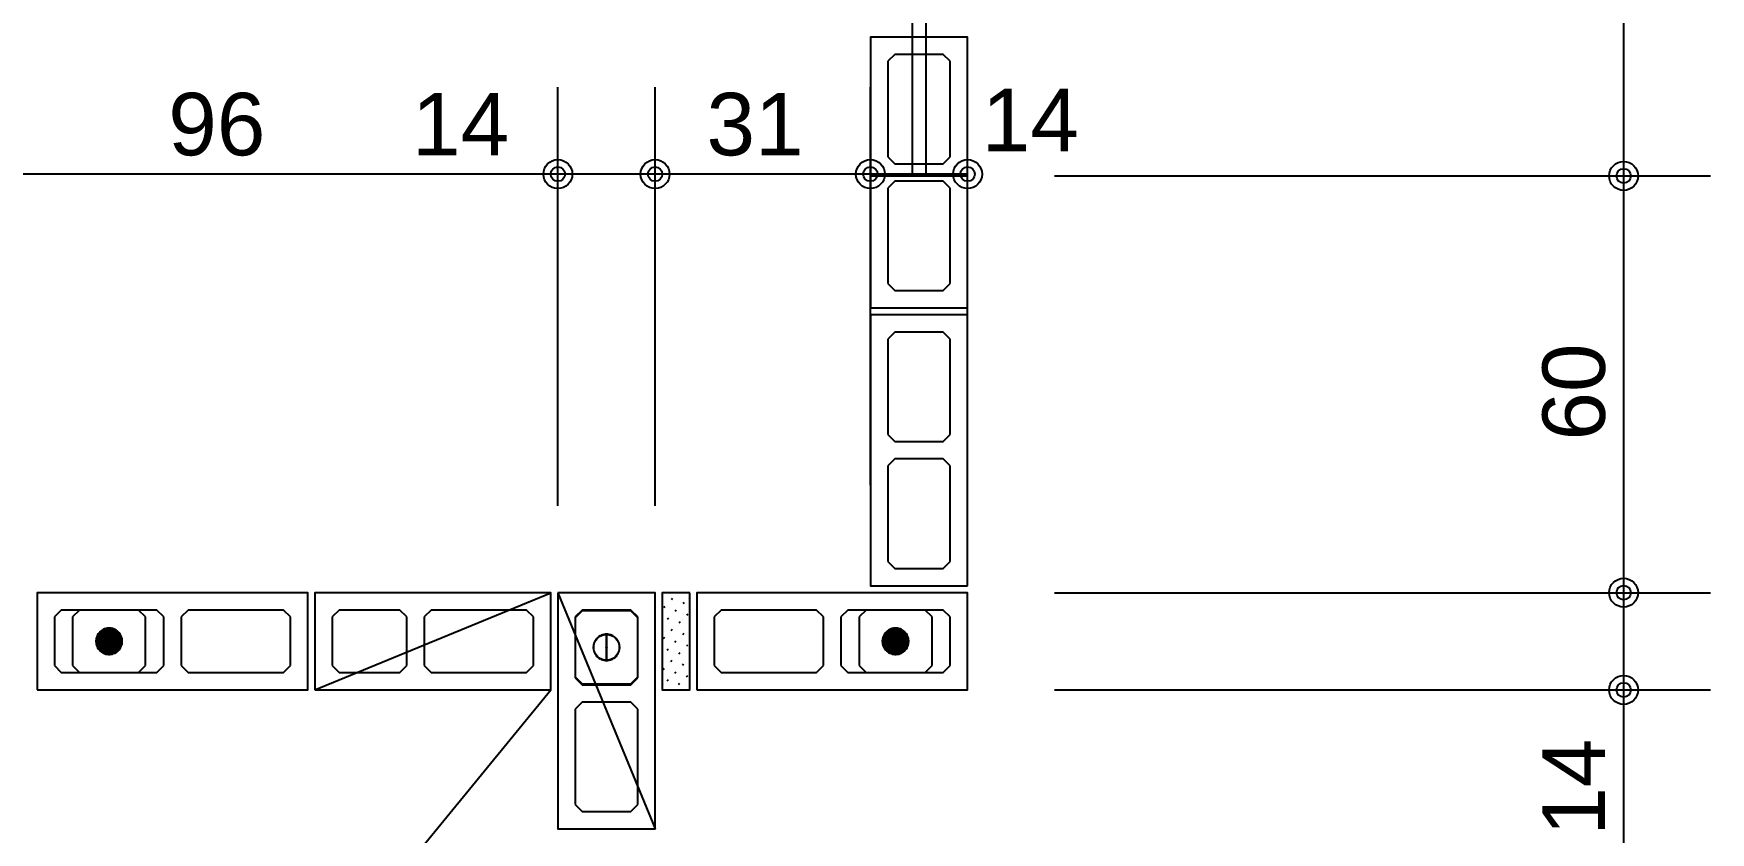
# Model space of a CAD drawing. Extents: x 0 to 119, y 0 to 84.
# Drawn here: x 41.658 to 46.487, y 59.33 to 61.63 of the extents above; entities that cross this region are included whole.
import ezdxf

# ---------------------------------------------------------------- set-up
doc = ezdxf.new("R2010")
doc.units = 0
doc.header["$MEASUREMENT"] = 0
doc.linetypes.add('ESTILO_TQS_0005', pattern=[0.4, 0.3, -0.1])
for name, color, linetype in [('27', 250, 'CONTINUOUS'), ('3', 7, 'CONTINUOUS'), ('35', 255, 'CONTINUOUS')]:
    doc.layers.add(name, color=color, linetype=linetype)
doc.styles.add('TQS_ARIAL', font='arial.ttf')

msp = doc.modelspace()

# ---------------------------------------------------------------- linework, layer by layer
at = {"layer": '27', "color": 250, "linetype": 'ESTILO_TQS_0005'}
for points in [[(44.277844, 61.255), (44.297844, 61.275), (44.297844, 61.55), (44.277844, 61.57), (44.137844, 61.57), (44.117844, 61.55), (44.117844, 61.275), (44.137844, 61.255), (44.277844, 61.255)], [(44.277844, 60.89), (44.297844, 60.91), (44.297844, 61.185), (44.277844, 61.205), (44.137844, 61.205), (44.117844, 61.185), (44.117844, 60.91), (44.137844, 60.89), (44.277844, 60.89)], [(44.277844, 60.455), (44.297844, 60.475), (44.297844, 60.75), (44.277844, 60.77), (44.137844, 60.77), (44.117844, 60.75), (44.117844, 60.475), (44.137844, 60.455), (44.277844, 60.455)], [(44.277844, 60.09), (44.297844, 60.11), (44.297844, 60.385), (44.277844, 60.405), (44.137844, 60.405), (44.117844, 60.385), (44.117844, 60.11), (44.137844, 60.09), (44.277844, 60.09)], [(41.717844, 59.81), (41.737844, 59.79), (42.012844, 59.79), (42.032844, 59.81), (42.032844, 59.95), (42.012844, 59.97), (41.737844, 59.97), (41.717844, 59.95), (41.717844, 59.81)], [(42.082844, 59.81), (42.102844, 59.79), (42.377844, 59.79), (42.397844, 59.81), (42.397844, 59.95), (42.377844, 59.97), (42.102844, 59.97), (42.082844, 59.95), (42.082844, 59.81)], [(42.517844, 59.81), (42.537844, 59.79), (42.712844, 59.79), (42.732844, 59.81), (42.732844, 59.95), (42.712844, 59.97), (42.537844, 59.97), (42.517844, 59.95), (42.517844, 59.81)], [(42.782844, 59.81), (42.802844, 59.79), (43.077844, 59.79), (43.097844, 59.81), (43.097844, 59.95), (43.077844, 59.97), (42.802844, 59.97), (42.782844, 59.95), (42.782844, 59.81)], [(43.237844, 59.97), (43.217844, 59.95), (43.217844, 59.775), (43.237844, 59.755), (43.377844, 59.755), (43.397844, 59.775), (43.397844, 59.95), (43.377844, 59.97), (43.237844, 59.97)], [(43.617844, 59.81), (43.637844, 59.79), (43.912844, 59.79), (43.932844, 59.81), (43.932844, 59.95), (43.912844, 59.97), (43.637844, 59.97), (43.617844, 59.95), (43.617844, 59.81)], [(43.982844, 59.81), (44.002844, 59.79), (44.277844, 59.79), (44.297844, 59.81), (44.297844, 59.95), (44.277844, 59.97), (44.002844, 59.97), (43.982844, 59.95), (43.982844, 59.81)], [(43.237844, 59.705), (43.217844, 59.685), (43.217844, 59.41), (43.237844, 59.39), (43.377844, 59.39), (43.397844, 59.41), (43.397844, 59.685), (43.377844, 59.705), (43.237844, 59.705)]]:
    msp.add_lwpolyline(points, dxfattribs=at)
at = {"layer": '3', "color": 7, "linetype": 'Continuous'}
for p, q in [((44.1878, 63.64), (44.1878, 61.22)), ((44.2278, 63.64), (44.2278, 61.22)), ((44.0678, 61.22), (44.3478, 61.22)), ((42.467844, 59.74), (43.147844, 60.02)), ((43.167844, 60.02), (43.447844, 59.34)), ((43.471068, 60.02), (43.471068, 60.02)), ((43.475759, 59.980498), (43.472224, 59.976962)), ((43.49821, 60.002948), (43.494674, 59.999413)), ((43.515262, 60.02), (43.515262, 60.02)), ((43.531356, 59.9919), (43.52782, 59.988364)), ((43.5432, 60.003744), (43.5432, 60.003744)), ((43.547844, 60.008388), (43.547844, 60.008388)), ((41.790344, 59.97), (41.770344, 59.95)), ((41.770344, 59.95), (41.770344, 59.81)), ((41.960344, 59.97), (41.790344, 59.97)), ((41.980344, 59.95), (41.960344, 59.97)), ((41.980344, 59.81), (41.980344, 59.95)), ((43.237844, 59.9675), (43.217844, 59.9475)), ((43.217844, 59.9475), (43.217844, 59.7775)), ((43.377844, 59.9675), (43.237844, 59.9675)), ((43.397844, 59.9475), (43.377844, 59.9675)), ((43.397844, 59.7775), (43.397844, 59.9475)), ((43.486454, 59.946998), (43.482919, 59.943463)), ((43.508905, 59.969449), (43.505369, 59.965913)), ((43.5196, 59.93595), (43.516064, 59.932414)), ((43.525522, 59.941872), (43.525522, 59.941872)), ((43.542051, 59.9584), (43.538515, 59.954865)), ((43.547844, 59.964194), (43.547844, 59.964194)), ((44.055344, 59.97), (44.035344, 59.95)), ((44.035344, 59.95), (44.035344, 59.81)), ((44.225344, 59.97), (44.055344, 59.97)), ((44.245344, 59.95), (44.225344, 59.97)), ((44.245344, 59.81), (44.245344, 59.95)), ((43.474699, 59.891049), (43.471163, 59.887513)), ((43.497149, 59.913499), (43.493614, 59.909964)), ((43.530295, 59.902451), (43.526759, 59.898915)), ((43.547844, 59.92), (43.547844, 59.92)), ((43.485394, 59.857549), (43.481858, 59.854014)), ((43.507844, 59.88), (43.504309, 59.876464)), ((43.518893, 59.846854), (43.515357, 59.843319)), ((43.541343, 59.869305), (43.537808, 59.865769)), ((43.547844, 59.875806), (43.547844, 59.875806)), ((41.770344, 59.81), (41.790344, 59.79)), ((41.790344, 59.79), (41.960344, 59.79)), ((41.960344, 59.79), (41.980344, 59.81)), ((43.473992, 59.801953), (43.470456, 59.798418)), ((43.490167, 59.818128), (43.490167, 59.818128)), ((43.496442, 59.824404), (43.492907, 59.820868)), ((43.507491, 59.791258), (43.503955, 59.787723)), ((43.529941, 59.813709), (43.526406, 59.810173)), ((43.547844, 59.831612), (43.547844, 59.831612)), ((43.547844, 59.787417), (43.547844, 59.787417)), ((44.035344, 59.81), (44.055344, 59.79)), ((44.055344, 59.79), (44.225344, 59.79)), ((44.225344, 59.79), (44.245344, 59.81)), ((38.047827, 53.529998), (43.147844, 59.74)), ((43.217844, 59.7775), (43.237844, 59.7575)), ((43.237844, 59.7575), (43.377844, 59.7575)), ((43.377844, 59.7575), (43.397844, 59.7775)), ((43.472489, 59.756256), (43.472489, 59.756256)), ((43.48504, 59.768807), (43.481505, 59.765272)), ((43.518539, 59.758112), (43.515004, 59.754577)), ((43.54099, 59.780563), (43.537454, 59.777028)), ((43.547844, 59.743223), (43.547844, 59.743223))]:
    msp.add_line(p, q, dxfattribs=at)
for points in [[(44.347844, 60.84), (44.347844, 61.62), (44.067844, 61.62), (44.067844, 60.84), (44.347844, 60.84)], [(44.347844, 60.04), (44.347844, 60.82), (44.067844, 60.82), (44.067844, 60.04), (44.347844, 60.04)], [(41.667844, 59.74), (42.447844, 59.74), (42.447844, 60.02), (41.667844, 60.02), (41.667844, 59.74)], [(42.467844, 59.74), (43.147844, 59.74), (43.147844, 60.02), (42.467844, 60.02), (42.467844, 59.74)], [(43.167844, 60.02), (43.167844, 59.34), (43.447844, 59.34), (43.447844, 60.02), (43.167844, 60.02)], [(43.547844, 60.02), (43.467844, 60.02), (43.467844, 59.74), (43.547844, 59.74), (43.547844, 60.02)], [(43.567844, 59.74), (44.347844, 59.74), (44.347844, 60.02), (43.567844, 60.02), (43.567844, 59.74)], [(41.875944, 59.88), (41.875941, 59.879939), (41.875932, 59.879879), (41.875917, 59.87982), (41.875896, 59.879763), (41.875869, 59.879709), (41.875837, 59.879657), (41.8758, 59.879609), (41.875758, 59.879565), (41.875712, 59.879526), (41.875662, 59.879491), (41.875609, 59.879461), (41.875553, 59.879437), (41.875495, 59.879419), (41.875435, 59.879407), (41.875375, 59.879401), (41.875314, 59.879401), (41.875253, 59.879407), (41.875194, 59.879419), (41.875136, 59.879437), (41.87508, 59.879461), (41.875027, 59.879491), (41.874977, 59.879526), (41.874931, 59.879565), (41.874889, 59.879609), (41.874852, 59.879657), (41.87482, 59.879709), (41.874793, 59.879763), (41.874772, 59.87982), (41.874757, 59.879879), (41.874747, 59.879939), (41.874744, 59.88), (41.913144, 59.88), (41.91295, 59.883824), (41.912371, 59.887609), (41.911411, 59.891316), (41.910081, 59.894907), (41.908395, 59.898344), (41.906369, 59.901594), (41.904025, 59.904622), (41.901387, 59.907397), (41.898482, 59.909891), (41.895339, 59.912079), (41.891991, 59.913937), (41.888472, 59.915447), (41.884819, 59.916593), (41.881068, 59.917364), (41.877259, 59.917751), (41.87343, 59.917751), (41.86962, 59.917364), (41.86587, 59.916593), (41.862216, 59.915447), (41.858697, 59.913937), (41.855349, 59.912079), (41.852207, 59.909891), (41.849301, 59.907397), (41.846663, 59.904622), (41.844319, 59.901594), (41.842294, 59.898344), (41.840608, 59.894907), (41.839278, 59.891316), (41.838318, 59.887609), (41.837738, 59.883824), (41.837544, 59.88), (41.875944, 59.88)], [(43.307844, 59.8631), (43.307905, 59.863097), (43.307965, 59.863088), (43.308024, 59.863072), (43.308081, 59.863051), (43.308135, 59.863025), (43.308187, 59.862992), (43.308235, 59.862955), (43.308279, 59.862913), (43.308319, 59.862867), (43.308353, 59.862817), (43.308383, 59.862764), (43.308407, 59.862708), (43.308425, 59.86265), (43.308437, 59.862591), (43.308444, 59.86253), (43.308444, 59.86247), (43.308437, 59.862409), (43.308425, 59.86235), (43.308407, 59.862292), (43.308383, 59.862236), (43.308353, 59.862183), (43.308319, 59.862133), (43.308279, 59.862087), (43.308235, 59.862045), (43.308187, 59.862008), (43.308135, 59.861975), (43.308081, 59.861949), (43.308024, 59.861928), (43.307965, 59.861912), (43.307905, 59.861903), (43.307844, 59.8619), (43.307844, 59.9003), (43.30402, 59.900106), (43.300235, 59.899526), (43.296528, 59.898566), (43.292938, 59.897237), (43.2895, 59.89555), (43.28625, 59.893525), (43.283222, 59.891181), (43.280447, 59.888543), (43.277953, 59.885638), (43.275766, 59.882495), (43.273907, 59.879147), (43.272397, 59.875628), (43.271251, 59.871975), (43.27048, 59.868224), (43.270093, 59.864415), (43.270093, 59.860585), (43.27048, 59.856776), (43.271251, 59.853025), (43.272397, 59.849372), (43.273907, 59.845853), (43.275766, 59.842505), (43.277953, 59.839362), (43.280447, 59.836457), (43.283222, 59.833819), (43.28625, 59.831475), (43.2895, 59.82945), (43.292938, 59.827763), (43.296528, 59.826434), (43.300235, 59.825474), (43.30402, 59.824894), (43.307844, 59.8247), (43.307844, 59.8631)], [(43.307844, 59.8619), (43.307784, 59.861903), (43.307724, 59.861912), (43.307665, 59.861928), (43.307608, 59.861949), (43.307553, 59.861975), (43.307502, 59.862008), (43.307453, 59.862045), (43.307409, 59.862087), (43.30737, 59.862133), (43.307335, 59.862183), (43.307306, 59.862236), (43.307282, 59.862292), (43.307263, 59.86235), (43.307251, 59.862409), (43.307245, 59.86247), (43.307245, 59.86253), (43.307251, 59.862591), (43.307263, 59.86265), (43.307282, 59.862708), (43.307306, 59.862764), (43.307335, 59.862817), (43.30737, 59.862867), (43.307409, 59.862913), (43.307453, 59.862955), (43.307502, 59.862992), (43.307553, 59.863025), (43.307608, 59.863051), (43.307665, 59.863072), (43.307724, 59.863088), (43.307784, 59.863097), (43.307844, 59.8631), (43.307844, 59.8247), (43.311668, 59.824894), (43.315453, 59.825474), (43.31916, 59.826434), (43.322751, 59.827763), (43.326189, 59.82945), (43.329438, 59.831475), (43.332466, 59.833819), (43.335241, 59.836457), (43.337736, 59.839362), (43.339923, 59.842505), (43.341781, 59.845853), (43.343291, 59.849372), (43.344438, 59.853025), (43.345208, 59.856776), (43.345596, 59.860585), (43.345596, 59.864415), (43.345208, 59.868224), (43.344438, 59.871975), (43.343291, 59.875628), (43.341781, 59.879147), (43.339923, 59.882495), (43.337736, 59.885638), (43.335241, 59.888543), (43.332466, 59.891181), (43.329438, 59.893525), (43.326189, 59.89555), (43.322751, 59.897237), (43.31916, 59.898566), (43.315453, 59.899526), (43.311668, 59.900106), (43.307844, 59.9003), (43.307844, 59.8619)], [(44.140944, 59.88), (44.140941, 59.879939), (44.140932, 59.879879), (44.140917, 59.87982), (44.140896, 59.879763), (44.140869, 59.879709), (44.140837, 59.879657), (44.1408, 59.879609), (44.140758, 59.879565), (44.140712, 59.879526), (44.140662, 59.879491), (44.140609, 59.879461), (44.140553, 59.879437), (44.140495, 59.879419), (44.140435, 59.879407), (44.140375, 59.879401), (44.140314, 59.879401), (44.140253, 59.879407), (44.140194, 59.879419), (44.140136, 59.879437), (44.14008, 59.879461), (44.140027, 59.879491), (44.139977, 59.879526), (44.139931, 59.879565), (44.139889, 59.879609), (44.139852, 59.879657), (44.13982, 59.879709), (44.139793, 59.879763), (44.139772, 59.87982), (44.139757, 59.879879), (44.139747, 59.879939), (44.139744, 59.88), (44.178144, 59.88), (44.17795, 59.883824), (44.177371, 59.887609), (44.176411, 59.891316), (44.175081, 59.894907), (44.173395, 59.898344), (44.171369, 59.901594), (44.169025, 59.904622), (44.166387, 59.907397), (44.163482, 59.909891), (44.160339, 59.912079), (44.156991, 59.913937), (44.153472, 59.915447), (44.149819, 59.916593), (44.146068, 59.917364), (44.142259, 59.917751), (44.13843, 59.917751), (44.13462, 59.917364), (44.13087, 59.916593), (44.127216, 59.915447), (44.123697, 59.913937), (44.120349, 59.912079), (44.117207, 59.909891), (44.114301, 59.907397), (44.111663, 59.904622), (44.109319, 59.901594), (44.107294, 59.898344), (44.105608, 59.894907), (44.104278, 59.891316), (44.103318, 59.887609), (44.102738, 59.883824), (44.102544, 59.88), (44.140944, 59.88)], [(41.874744, 59.88), (41.874747, 59.880061), (41.874757, 59.880121), (41.874772, 59.88018), (41.874793, 59.880237), (41.87482, 59.880291), (41.874852, 59.880343), (41.874889, 59.880391), (41.874931, 59.880435), (41.874977, 59.880474), (41.875027, 59.880509), (41.87508, 59.880539), (41.875136, 59.880563), (41.875194, 59.880581), (41.875253, 59.880593), (41.875314, 59.880599), (41.875375, 59.880599), (41.875435, 59.880593), (41.875495, 59.880581), (41.875553, 59.880563), (41.875609, 59.880539), (41.875662, 59.880509), (41.875712, 59.880474), (41.875758, 59.880435), (41.8758, 59.880391), (41.875837, 59.880343), (41.875869, 59.880291), (41.875896, 59.880237), (41.875917, 59.88018), (41.875932, 59.880121), (41.875941, 59.880061), (41.875944, 59.88), (41.837544, 59.88), (41.837738, 59.876176), (41.838318, 59.872391), (41.839278, 59.868684), (41.840608, 59.865093), (41.842294, 59.861656), (41.844319, 59.858406), (41.846663, 59.855378), (41.849301, 59.852603), (41.852207, 59.850109), (41.855349, 59.847921), (41.858697, 59.846063), (41.862216, 59.844553), (41.86587, 59.843407), (41.86962, 59.842636), (41.87343, 59.842249), (41.877259, 59.842249), (41.881068, 59.842636), (41.884819, 59.843407), (41.888472, 59.844553), (41.891991, 59.846063), (41.895339, 59.847921), (41.898482, 59.850109), (41.901387, 59.852603), (41.904025, 59.855378), (41.906369, 59.858406), (41.908395, 59.861656), (41.910081, 59.865093), (41.911411, 59.868684), (41.912371, 59.872391), (41.91295, 59.876176), (41.913144, 59.88), (41.874744, 59.88)], [(44.139744, 59.88), (44.139747, 59.880061), (44.139757, 59.880121), (44.139772, 59.88018), (44.139793, 59.880237), (44.13982, 59.880291), (44.139852, 59.880343), (44.139889, 59.880391), (44.139931, 59.880435), (44.139977, 59.880474), (44.140027, 59.880509), (44.14008, 59.880539), (44.140136, 59.880563), (44.140194, 59.880581), (44.140253, 59.880593), (44.140314, 59.880599), (44.140375, 59.880599), (44.140435, 59.880593), (44.140495, 59.880581), (44.140553, 59.880563), (44.140609, 59.880539), (44.140662, 59.880509), (44.140712, 59.880474), (44.140758, 59.880435), (44.1408, 59.880391), (44.140837, 59.880343), (44.140869, 59.880291), (44.140896, 59.880237), (44.140917, 59.88018), (44.140932, 59.880121), (44.140941, 59.880061), (44.140944, 59.88), (44.102544, 59.88), (44.102738, 59.876176), (44.103318, 59.872391), (44.104278, 59.868684), (44.105608, 59.865093), (44.107294, 59.861656), (44.109319, 59.858406), (44.111663, 59.855378), (44.114301, 59.852603), (44.117207, 59.850109), (44.120349, 59.847921), (44.123697, 59.846063), (44.127216, 59.844553), (44.13087, 59.843407), (44.13462, 59.842636), (44.13843, 59.842249), (44.142259, 59.842249), (44.146068, 59.842636), (44.149819, 59.843407), (44.153472, 59.844553), (44.156991, 59.846063), (44.160339, 59.847921), (44.163482, 59.850109), (44.166387, 59.852603), (44.169025, 59.855378), (44.171369, 59.858406), (44.173395, 59.861656), (44.175081, 59.865093), (44.176411, 59.868684), (44.177371, 59.872391), (44.17795, 59.876176), (44.178144, 59.88), (44.139744, 59.88)]]:
    msp.add_lwpolyline(points, dxfattribs=at)
for centre in [(41.875344, 59.88), (43.307844, 59.8625), (44.140344, 59.88)]:
    msp.add_circle(centre, 0.0372, dxfattribs=at)
for points in [[(41.875944, 59.88), (41.837738, 59.883824), (41.837544, 59.88)], [(41.875944, 59.88), (41.838318, 59.887609), (41.837738, 59.883824)], [(41.875944, 59.88), (41.839278, 59.891316), (41.838318, 59.887609)], [(41.875944, 59.88), (41.840608, 59.894907), (41.839278, 59.891316)], [(41.875944, 59.88), (41.842294, 59.898344), (41.840608, 59.894907)], [(41.875944, 59.88), (41.844319, 59.901594), (41.842294, 59.898344)], [(41.875944, 59.88), (41.846663, 59.904622), (41.844319, 59.901594)], [(41.875944, 59.88), (41.849301, 59.907397), (41.846663, 59.904622)], [(41.875944, 59.88), (41.852207, 59.909891), (41.849301, 59.907397)], [(41.875944, 59.88), (41.855349, 59.912079), (41.852207, 59.909891)], [(41.875944, 59.88), (41.858697, 59.913937), (41.855349, 59.912079)], [(41.875944, 59.88), (41.862216, 59.915447), (41.858697, 59.913937)], [(41.875944, 59.88), (41.86587, 59.916593), (41.862216, 59.915447)], [(41.875944, 59.88), (41.86962, 59.917364), (41.86587, 59.916593)], [(41.875944, 59.88), (41.87343, 59.917751), (41.86962, 59.917364)], [(41.875944, 59.88), (41.877259, 59.917751), (41.87343, 59.917751)], [(41.913144, 59.88), (41.877259, 59.917751), (41.875944, 59.88)], [(41.913144, 59.88), (41.881068, 59.917364), (41.877259, 59.917751)], [(41.913144, 59.88), (41.884819, 59.916593), (41.881068, 59.917364)], [(41.913144, 59.88), (41.888472, 59.915447), (41.884819, 59.916593)], [(41.913144, 59.88), (41.891991, 59.913937), (41.888472, 59.915447)], [(41.913144, 59.88), (41.895339, 59.912079), (41.891991, 59.913937)], [(41.913144, 59.88), (41.898482, 59.909891), (41.895339, 59.912079)], [(41.913144, 59.88), (41.901387, 59.907397), (41.898482, 59.909891)], [(41.913144, 59.88), (41.904025, 59.904622), (41.901387, 59.907397)], [(41.913144, 59.88), (41.906369, 59.901594), (41.904025, 59.904622)], [(41.913144, 59.88), (41.908395, 59.898344), (41.906369, 59.901594)], [(41.913144, 59.88), (41.910081, 59.894907), (41.908395, 59.898344)], [(41.913144, 59.88), (41.911411, 59.891316), (41.910081, 59.894907)], [(41.913144, 59.88), (41.912371, 59.887609), (41.911411, 59.891316)], [(41.913144, 59.88), (41.91295, 59.883824), (41.912371, 59.887609)], [(44.140712, 59.879526), (44.102738, 59.883824), (44.102544, 59.88)], [(44.140712, 59.879526), (44.103318, 59.887609), (44.102738, 59.883824)], [(44.140712, 59.879526), (44.104278, 59.891316), (44.103318, 59.887609)], [(44.140712, 59.879526), (44.105608, 59.894907), (44.104278, 59.891316)], [(44.140712, 59.879526), (44.107294, 59.898344), (44.105608, 59.894907)], [(44.140712, 59.879526), (44.109319, 59.901594), (44.107294, 59.898344)], [(44.140712, 59.879526), (44.111663, 59.904622), (44.109319, 59.901594)], [(44.140712, 59.879526), (44.114301, 59.907397), (44.111663, 59.904622)], [(44.140712, 59.879526), (44.117207, 59.909891), (44.114301, 59.907397)], [(44.140712, 59.879526), (44.120349, 59.912079), (44.117207, 59.909891)], [(44.140712, 59.879526), (44.123697, 59.913937), (44.120349, 59.912079)], [(44.140712, 59.879526), (44.127216, 59.915447), (44.123697, 59.913937)], [(44.140712, 59.879526), (44.13087, 59.916593), (44.127216, 59.915447)], [(44.140712, 59.879526), (44.13462, 59.917364), (44.13087, 59.916593)], [(44.140712, 59.879526), (44.13843, 59.917751), (44.13462, 59.917364)], [(44.140712, 59.879526), (44.142259, 59.917751), (44.13843, 59.917751)], [(44.178144, 59.88), (44.142259, 59.917751), (44.140712, 59.879526)], [(44.178144, 59.88), (44.146068, 59.917364), (44.142259, 59.917751)], [(44.178144, 59.88), (44.149819, 59.916593), (44.146068, 59.917364)], [(44.178144, 59.88), (44.153472, 59.915447), (44.149819, 59.916593)], [(44.178144, 59.88), (44.156991, 59.913937), (44.153472, 59.915447)], [(44.178144, 59.88), (44.160339, 59.912079), (44.156991, 59.913937)], [(44.178144, 59.88), (44.163482, 59.909891), (44.160339, 59.912079)], [(44.178144, 59.88), (44.166387, 59.907397), (44.163482, 59.909891)], [(44.178144, 59.88), (44.169025, 59.904622), (44.166387, 59.907397)], [(44.178144, 59.88), (44.171369, 59.901594), (44.169025, 59.904622)], [(44.178144, 59.88), (44.173395, 59.898344), (44.171369, 59.901594)], [(44.178144, 59.88), (44.175081, 59.894907), (44.173395, 59.898344)], [(44.178144, 59.88), (44.176411, 59.891316), (44.175081, 59.894907)], [(44.178144, 59.88), (44.177371, 59.887609), (44.176411, 59.891316)], [(44.178144, 59.88), (44.17795, 59.883824), (44.177371, 59.887609)], [(41.874744, 59.88), (41.837544, 59.88), (41.837738, 59.876176)], [(41.874744, 59.88), (41.837738, 59.876176), (41.838318, 59.872391)], [(41.874744, 59.88), (41.838318, 59.872391), (41.839278, 59.868684)], [(41.874744, 59.88), (41.839278, 59.868684), (41.840608, 59.865093)], [(41.874744, 59.88), (41.840608, 59.865093), (41.842294, 59.861656)], [(41.874744, 59.88), (41.842294, 59.861656), (41.844319, 59.858406)], [(41.874744, 59.88), (41.844319, 59.858406), (41.846663, 59.855378)], [(41.874744, 59.88), (41.846663, 59.855378), (41.849301, 59.852603)], [(41.874744, 59.88), (41.849301, 59.852603), (41.852207, 59.850109)], [(41.874744, 59.88), (41.852207, 59.850109), (41.855349, 59.847921)], [(41.874744, 59.88), (41.855349, 59.847921), (41.858697, 59.846063)], [(41.874744, 59.88), (41.858697, 59.846063), (41.862216, 59.844553)], [(41.874744, 59.88), (41.862216, 59.844553), (41.86587, 59.843407)], [(41.874744, 59.88), (41.86587, 59.843407), (41.86962, 59.842636)], [(41.874744, 59.88), (41.86962, 59.842636), (41.87343, 59.842249)], [(41.874744, 59.88), (41.87343, 59.842249), (41.877259, 59.842249)], [(41.874977, 59.880474), (41.874772, 59.88018), (41.874744, 59.88)], [(41.874977, 59.880474), (41.874744, 59.88), (41.874744, 59.88)], [(41.874977, 59.880474), (41.874744, 59.88), (41.874744, 59.88)], [(41.874977, 59.880474), (41.874744, 59.88), (41.874744, 59.88)], [(41.874977, 59.880474), (41.874744, 59.88), (41.874744, 59.88)], [(41.874977, 59.880474), (41.874744, 59.88), (41.874744, 59.88)], [(41.874977, 59.880474), (41.874744, 59.88), (41.874744, 59.88)], [(41.874977, 59.880474), (41.874744, 59.88), (41.874744, 59.88)], [(41.874977, 59.880474), (41.874744, 59.88), (41.874744, 59.88)], [(41.874977, 59.880474), (41.874744, 59.88), (41.874744, 59.88)], [(41.874977, 59.880474), (41.874744, 59.88), (41.874744, 59.88)], [(41.874977, 59.880474), (41.874744, 59.88), (41.874744, 59.88)], [(41.874977, 59.880474), (41.874744, 59.88), (41.874744, 59.88)], [(41.874977, 59.880474), (41.874744, 59.88), (41.874744, 59.88)], [(41.874977, 59.880474), (41.874744, 59.88), (41.874744, 59.88)], [(41.874977, 59.880474), (41.874744, 59.88), (41.874744, 59.88)], [(41.874977, 59.880474), (41.874744, 59.88), (41.874744, 59.88)], [(41.874977, 59.880474), (41.874744, 59.88), (41.874744, 59.88)], [(41.874977, 59.880474), (41.874744, 59.88), (41.874744, 59.88)], [(41.874977, 59.880474), (41.874744, 59.88), (41.874744, 59.88)], [(41.874977, 59.880474), (41.874744, 59.88), (41.874744, 59.88)], [(41.874977, 59.880474), (41.874744, 59.88), (41.874744, 59.88)], [(41.874977, 59.880474), (41.874744, 59.88), (41.874744, 59.88)], [(41.874744, 59.88), (41.877259, 59.842249), (41.913144, 59.88)], [(41.874977, 59.880474), (41.87482, 59.880291), (41.874772, 59.88018)], [(41.874977, 59.880474), (41.874852, 59.880343), (41.87482, 59.880291)], [(41.874977, 59.880474), (41.874889, 59.880391), (41.874852, 59.880343)], [(41.874977, 59.880474), (41.874931, 59.880435), (41.874889, 59.880391)], [(41.874977, 59.880474), (41.874977, 59.880474), (41.874931, 59.880435)], [(41.874977, 59.880474), (41.874931, 59.880435), (41.874931, 59.880435)], [(41.874977, 59.880474), (41.874977, 59.880474), (41.874977, 59.880474)], [(41.875944, 59.88), (41.875712, 59.879526), (41.875712, 59.879526)], [(41.875944, 59.88), (41.875712, 59.879526), (41.875712, 59.879526)], [(41.875944, 59.88), (41.875712, 59.879526), (41.875758, 59.879565)], [(41.875944, 59.88), (41.875758, 59.879565), (41.875758, 59.879565)], [(41.875944, 59.88), (41.875758, 59.879565), (41.8758, 59.879609)], [(41.875944, 59.88), (41.8758, 59.879609), (41.875837, 59.879657)], [(41.875944, 59.88), (41.875837, 59.879657), (41.875869, 59.879709)], [(41.875944, 59.88), (41.875869, 59.879709), (41.875917, 59.87982)], [(41.875944, 59.88), (41.875917, 59.87982), (41.875944, 59.88)], [(41.875944, 59.88), (41.875944, 59.88), (41.875944, 59.88)], [(41.875944, 59.88), (41.875944, 59.88), (41.875944, 59.88)], [(41.875944, 59.88), (41.875944, 59.88), (41.875944, 59.88)], [(41.875944, 59.88), (41.875944, 59.88), (41.875944, 59.88)], [(41.875944, 59.88), (41.875944, 59.88), (41.875944, 59.88)], [(41.875944, 59.88), (41.875944, 59.88), (41.875944, 59.88)], [(41.875944, 59.88), (41.875944, 59.88), (41.875944, 59.88)], [(41.875944, 59.88), (41.875944, 59.88), (41.875944, 59.88)], [(41.875944, 59.88), (41.875944, 59.88), (41.875944, 59.88)], [(41.875944, 59.88), (41.875944, 59.88), (41.875944, 59.88)], [(41.875944, 59.88), (41.875944, 59.88), (41.875944, 59.88)], [(41.875944, 59.88), (41.875944, 59.88), (41.875944, 59.88)], [(41.875944, 59.88), (41.875944, 59.88), (41.875944, 59.88)], [(41.875944, 59.88), (41.875944, 59.88), (41.875944, 59.88)], [(41.875944, 59.88), (41.875944, 59.88), (41.875944, 59.88)], [(41.875944, 59.88), (41.875944, 59.88), (41.875944, 59.88)], [(41.875944, 59.88), (41.875944, 59.88), (41.875944, 59.88)], [(41.875944, 59.88), (41.875944, 59.88), (41.875944, 59.88)], [(41.875944, 59.88), (41.875944, 59.88), (41.875944, 59.88)], [(41.875944, 59.88), (41.875944, 59.88), (41.875944, 59.88)], [(41.875944, 59.88), (41.875944, 59.88), (41.875944, 59.88)], [(41.913144, 59.88), (41.877259, 59.842249), (41.881068, 59.842636)], [(41.913144, 59.88), (41.881068, 59.842636), (41.884819, 59.843407)], [(41.913144, 59.88), (41.884819, 59.843407), (41.888472, 59.844553)], [(41.913144, 59.88), (41.888472, 59.844553), (41.891991, 59.846063)], [(41.913144, 59.88), (41.891991, 59.846063), (41.895339, 59.847921)], [(41.913144, 59.88), (41.895339, 59.847921), (41.898482, 59.850109)], [(41.913144, 59.88), (41.898482, 59.850109), (41.901387, 59.852603)], [(41.913144, 59.88), (41.901387, 59.852603), (41.904025, 59.855378)], [(41.913144, 59.88), (41.904025, 59.855378), (41.906369, 59.858406)], [(41.913144, 59.88), (41.906369, 59.858406), (41.908395, 59.861656)], [(41.913144, 59.88), (41.908395, 59.861656), (41.910081, 59.865093)], [(41.913144, 59.88), (41.910081, 59.865093), (41.911411, 59.868684)], [(41.913144, 59.88), (41.911411, 59.868684), (41.912371, 59.872391)], [(41.913144, 59.88), (41.912371, 59.872391), (41.91295, 59.876176)], [(44.139977, 59.880474), (44.102544, 59.88), (44.102738, 59.876176)], [(44.139977, 59.880474), (44.102738, 59.876176), (44.103318, 59.872391)], [(44.139977, 59.880474), (44.103318, 59.872391), (44.104278, 59.868684)], [(44.139977, 59.880474), (44.104278, 59.868684), (44.105608, 59.865093)], [(44.139977, 59.880474), (44.105608, 59.865093), (44.107294, 59.861656)], [(44.139977, 59.880474), (44.107294, 59.861656), (44.109319, 59.858406)], [(44.139977, 59.880474), (44.109319, 59.858406), (44.111663, 59.855378)], [(44.139977, 59.880474), (44.111663, 59.855378), (44.114301, 59.852603)], [(44.139977, 59.880474), (44.114301, 59.852603), (44.117207, 59.850109)], [(44.139977, 59.880474), (44.117207, 59.850109), (44.120349, 59.847921)], [(44.139977, 59.880474), (44.120349, 59.847921), (44.123697, 59.846063)], [(44.139977, 59.880474), (44.123697, 59.846063), (44.127216, 59.844553)], [(44.139977, 59.880474), (44.127216, 59.844553), (44.13087, 59.843407)], [(44.139977, 59.880474), (44.13087, 59.843407), (44.13462, 59.842636)], [(44.139977, 59.880474), (44.13462, 59.842636), (44.13843, 59.842249)], [(44.139977, 59.880474), (44.13843, 59.842249), (44.142259, 59.842249)], [(44.139977, 59.880474), (44.139772, 59.88018), (44.139744, 59.88)], [(44.139977, 59.880474), (44.139744, 59.88), (44.139744, 59.88)], [(44.139977, 59.880474), (44.139744, 59.88), (44.139744, 59.88)], [(44.139977, 59.880474), (44.139744, 59.88), (44.139744, 59.88)], [(44.139977, 59.880474), (44.139744, 59.88), (44.139744, 59.88)], [(44.139977, 59.880474), (44.139744, 59.88), (44.139744, 59.88)], [(44.139977, 59.880474), (44.139744, 59.88), (44.139744, 59.88)], [(44.139977, 59.880474), (44.139744, 59.88), (44.139744, 59.88)], [(44.139977, 59.880474), (44.139744, 59.88), (44.139744, 59.88)], [(44.139977, 59.880474), (44.139744, 59.88), (44.139744, 59.88)], [(44.139977, 59.880474), (44.139744, 59.88), (44.139744, 59.88)], [(44.139977, 59.880474), (44.139744, 59.88), (44.139744, 59.88)], [(44.139977, 59.880474), (44.139744, 59.88), (44.139744, 59.88)], [(44.139977, 59.880474), (44.139744, 59.88), (44.139744, 59.88)], [(44.139977, 59.880474), (44.139744, 59.88), (44.139744, 59.88)], [(44.139977, 59.880474), (44.139744, 59.88), (44.139744, 59.88)], [(44.139977, 59.880474), (44.139744, 59.88), (44.139744, 59.88)], [(44.139977, 59.880474), (44.139744, 59.88), (44.139744, 59.88)], [(44.139977, 59.880474), (44.139744, 59.88), (44.139744, 59.88)], [(44.139977, 59.880474), (44.139744, 59.88), (44.139744, 59.88)], [(44.139977, 59.880474), (44.139744, 59.88), (44.139744, 59.88)], [(44.139977, 59.880474), (44.139744, 59.88), (44.139744, 59.88)], [(44.139977, 59.880474), (44.139744, 59.88), (44.139744, 59.88)], [(44.139977, 59.880474), (44.13982, 59.880291), (44.139772, 59.88018)], [(44.139977, 59.880474), (44.139852, 59.880343), (44.13982, 59.880291)], [(44.139977, 59.880474), (44.139889, 59.880391), (44.139852, 59.880343)], [(44.139977, 59.880474), (44.139931, 59.880435), (44.139889, 59.880391)], [(44.139977, 59.880474), (44.139977, 59.880474), (44.139931, 59.880435)], [(44.139977, 59.880474), (44.139931, 59.880435), (44.139931, 59.880435)], [(44.178144, 59.88), (44.139977, 59.880474), (44.142259, 59.842249)], [(44.139977, 59.880474), (44.139977, 59.880474), (44.139977, 59.880474)], [(44.140944, 59.88), (44.140712, 59.879526), (44.140712, 59.879526)], [(44.140944, 59.88), (44.140712, 59.879526), (44.140712, 59.879526)], [(44.140944, 59.88), (44.140712, 59.879526), (44.140758, 59.879565)], [(44.140944, 59.88), (44.140758, 59.879565), (44.140758, 59.879565)], [(44.140944, 59.88), (44.140758, 59.879565), (44.1408, 59.879609)], [(44.140944, 59.88), (44.1408, 59.879609), (44.140837, 59.879657)], [(44.140944, 59.88), (44.140837, 59.879657), (44.140869, 59.879709)], [(44.140944, 59.88), (44.140869, 59.879709), (44.140917, 59.87982)], [(44.140944, 59.88), (44.140917, 59.87982), (44.140944, 59.88)], [(44.140944, 59.88), (44.140944, 59.88), (44.140944, 59.88)], [(44.140944, 59.88), (44.140944, 59.88), (44.140944, 59.88)], [(44.140944, 59.88), (44.140944, 59.88), (44.140944, 59.88)], [(44.140944, 59.88), (44.140944, 59.88), (44.140944, 59.88)], [(44.140944, 59.88), (44.140944, 59.88), (44.140944, 59.88)], [(44.140944, 59.88), (44.140944, 59.88), (44.140944, 59.88)], [(44.140944, 59.88), (44.140944, 59.88), (44.140944, 59.88)], [(44.140944, 59.88), (44.140944, 59.88), (44.140944, 59.88)], [(44.140944, 59.88), (44.140944, 59.88), (44.140944, 59.88)], [(44.140944, 59.88), (44.140944, 59.88), (44.140944, 59.88)], [(44.140944, 59.88), (44.140944, 59.88), (44.140944, 59.88)], [(44.140944, 59.88), (44.140944, 59.88), (44.140944, 59.88)], [(44.140944, 59.88), (44.140944, 59.88), (44.140944, 59.88)], [(44.140944, 59.88), (44.140944, 59.88), (44.140944, 59.88)], [(44.140944, 59.88), (44.140944, 59.88), (44.140944, 59.88)], [(44.140944, 59.88), (44.140944, 59.88), (44.140944, 59.88)], [(44.140944, 59.88), (44.140944, 59.88), (44.140944, 59.88)], [(44.140944, 59.88), (44.140944, 59.88), (44.140944, 59.88)], [(44.140944, 59.88), (44.140944, 59.88), (44.140944, 59.88)], [(44.140944, 59.88), (44.140944, 59.88), (44.140944, 59.88)], [(44.140944, 59.88), (44.140944, 59.88), (44.140944, 59.88)], [(44.178144, 59.88), (44.142259, 59.842249), (44.146068, 59.842636)], [(44.178144, 59.88), (44.146068, 59.842636), (44.149819, 59.843407)], [(44.178144, 59.88), (44.149819, 59.843407), (44.153472, 59.844553)], [(44.178144, 59.88), (44.153472, 59.844553), (44.156991, 59.846063)], [(44.178144, 59.88), (44.156991, 59.846063), (44.160339, 59.847921)], [(44.178144, 59.88), (44.160339, 59.847921), (44.163482, 59.850109)], [(44.178144, 59.88), (44.163482, 59.850109), (44.166387, 59.852603)], [(44.178144, 59.88), (44.166387, 59.852603), (44.169025, 59.855378)], [(44.178144, 59.88), (44.169025, 59.855378), (44.171369, 59.858406)], [(44.178144, 59.88), (44.171369, 59.858406), (44.173395, 59.861656)], [(44.178144, 59.88), (44.173395, 59.861656), (44.175081, 59.865093)], [(44.178144, 59.88), (44.175081, 59.865093), (44.176411, 59.868684)], [(44.178144, 59.88), (44.176411, 59.868684), (44.177371, 59.872391)], [(44.178144, 59.88), (44.177371, 59.872391), (44.17795, 59.876176)]]:
    msp.add_solid(points, dxfattribs=at)
at = {"layer": '35', "color": 255, "linetype": 'Continuous'}
for p, q in [((46.237098, 63.64), (46.237098, 61.22)), ((43.167844, 60.27), (43.167844, 61.475253)), ((43.167844, 60.27), (43.167844, 61.475253)), ((43.447844, 60.27), (43.447844, 61.475253)), ((43.447844, 60.27), (43.447844, 61.475253)), ((44.0678, 60.33), (44.0678, 61.475253)), ((44.0678, 60.33), (44.0678, 61.475253)), ((44.3478, 60.33), (44.3478, 61.475253)), ((43.167844, 61.225253), (41.247844, 61.225253)), ((43.447844, 61.225253), (43.167844, 61.225253)), ((44.0678, 61.225253), (43.447844, 61.225253)), ((44.3478, 61.225253), (44.0678, 61.225253)), ((44.3478, 61.22), (44.3478, 61.22)), ((44.3478, 61.22), (44.3478, 61.22)), ((44.5978, 61.22), (46.487098, 61.22)), ((44.5978, 61.22), (46.487098, 61.22)), ((46.237098, 61.22), (46.237098, 60.02)), ((44.0678, 60.08), (44.0678, 60.08)), ((44.0678, 60.08), (44.0678, 60.08)), ((44.3478, 60.08), (44.3478, 60.08)), ((43.167844, 60.02), (43.167844, 60.02)), ((43.167844, 60.02), (43.167844, 60.02)), ((43.447844, 60.02), (43.447844, 60.02)), ((43.447844, 60.02), (43.447844, 60.02)), ((44.3478, 60.02), (44.3478, 60.02)), ((44.3478, 60.02), (44.3478, 60.02)), ((44.5978, 60.02), (46.487098, 60.02)), ((44.5978, 60.02), (46.487098, 60.02)), ((46.237098, 60.02), (46.237098, 59.74)), ((44.3478, 59.74), (44.3478, 59.74)), ((44.3478, 59.74), (44.3478, 59.74)), ((44.5978, 59.74), (46.487098, 59.74)), ((44.5978, 59.74), (46.487098, 59.74)), ((46.237098, 59.74), (46.237098, 53.25054))]:
    msp.add_line(p, q, dxfattribs=at)
for centre, radius in [((43.167844, 61.225253), 0.041625), ((43.167844, 61.225253), 0.041625), ((43.167844, 61.225253), 0.02075), ((43.167844, 61.225253), 0.02075), ((43.447844, 61.225253), 0.041625), ((43.447844, 61.225253), 0.041625), ((43.447844, 61.225253), 0.02075), ((43.447844, 61.225253), 0.02075), ((44.0678, 61.225253), 0.041625), ((44.0678, 61.225253), 0.041625), ((44.0678, 61.225253), 0.02075), ((44.0678, 61.225253), 0.02075), ((44.3478, 61.225253), 0.041625), ((44.3478, 61.225253), 0.02075), ((46.237098, 61.22), 0.041625), ((46.237098, 61.22), 0.041625), ((46.237098, 61.22), 0.02075), ((46.237098, 61.22), 0.02075), ((46.237098, 60.02), 0.041625), ((46.237098, 60.02), 0.041625), ((46.237098, 60.02), 0.02075), ((46.237098, 60.02), 0.02075), ((46.237098, 59.74), 0.041625), ((46.237098, 59.74), 0.041625), ((46.237098, 59.74), 0.02075), ((46.237098, 59.74), 0.02075)]:
    msp.add_circle(centre, radius, dxfattribs=at)

# ---------------------------------------------------------------- texts
at = {"layer": '35', "color": 255, "linetype": 'Continuous', "style": 'TQS_ARIAL'}
for s, p in [('96', (42.045844, 61.279253)), ('14', (42.747844, 61.279253)), ('31', (43.595822, 61.279253)), ('14', (44.388765, 61.29105))]:
    msp.add_text(s, height=0.18, dxfattribs=at).set_placement(p)
for s, p in [('60', (46.183098, 60.458)), ('14', (46.183098, 59.32))]:
    msp.add_text(s, height=0.18, rotation=90, dxfattribs=at).set_placement(p)

doc.saveas('drawing.dxf')
